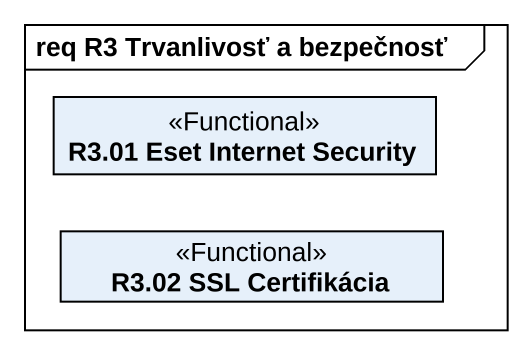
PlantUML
@startuml
mainframe req R3 Trvanlivosť a bezpečnosť
hide circle
hide empty members
class "R3.01 Eset Internet Security" as R3_01_Eset_Internet_Security <<Functional>>
class "R3.02 SSL Certifikácia" as R3_02_SSL_Certifikácia <<Functional>>
@enduml
